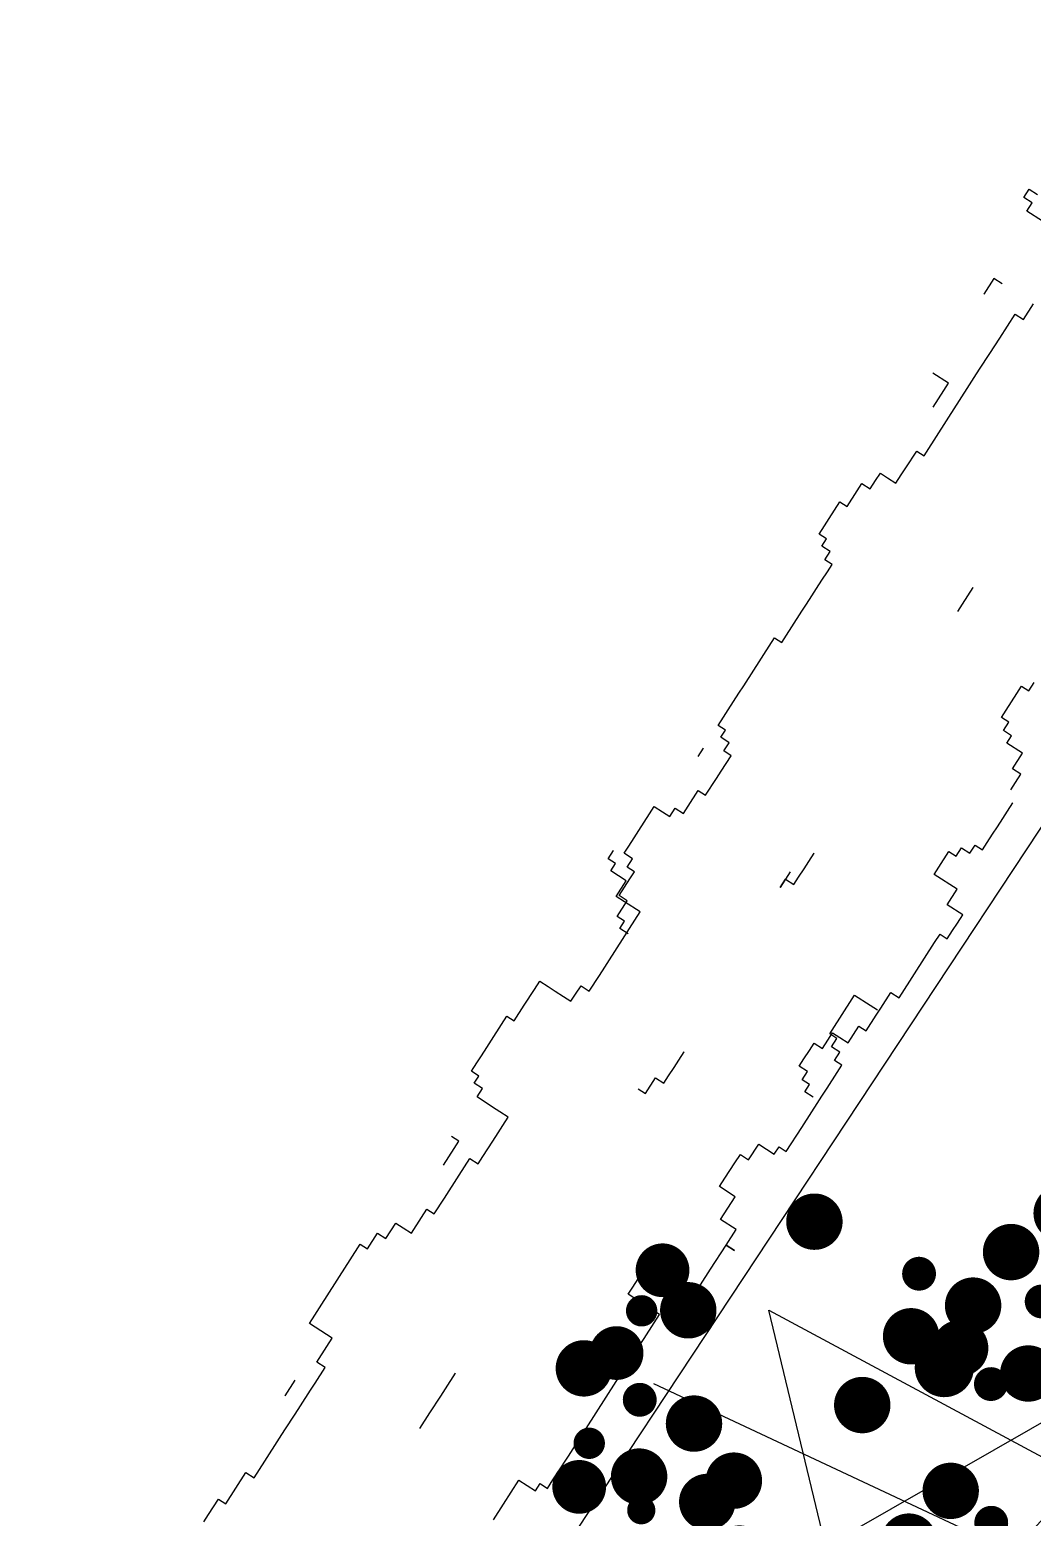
# Model space of a CAD drawing. Extents: x 302512 to 1034855, y -184136 to 410364.
# Drawn here: x 544121 to 548515, y -144773 to -138252 of the extents above; entities that cross this region are included whole.
import ezdxf

# ---------------------------------------------------------------- set-up
doc = ezdxf.new("R2010")
doc.units = 0
doc.header["$MEASUREMENT"] = 0
doc.layers.add('GREEN', color=3, linetype='Continuous')
doc.layers.add('道路线', color=161, linetype='Continuous')

# ---------------------------------------------------------------- blocks, each defined once
blk = doc.blocks.new('M_F21')
at = {"color": 3, "linetype": 'Continuous'}
for p, q in [((-932, 588.4), (-903, 588.4)), ((-932, 588.4), (-932, 588.4)), ((-932, 559.5), (-932, 588.4)), ((-903, 588.4), (-903, 559.5)), ((-903, 588.4), (-903, 588.4)), ((-3175.8, 534.1), (-3150.5, 534.1)), ((-3175.8, 534.1), (-3175.8, 534.1)), ((-3175.8, 505.2), (-3175.8, 534.1)), ((-3150.5, 534.1), (-3121.5, 534.1)), ((-3150.5, 534.1), (-3150.5, 534.1)), ((-3121.5, 534.1), (-3096.2, 534.1)), ((-3121.5, 534.1), (-3121.5, 534.1)), ((-3096.2, 534.1), (-3067.2, 534.1)), ((-3096.2, 534.1), (-3096.2, 534.1)), ((-3067.2, 534.1), (-3038.3, 534.1)), ((-3067.2, 534.1), (-3067.2, 534.1)), ((-3038.3, 534.1), (-3012.9, 534.1)), ((-3038.3, 534.1), (-3038.3, 534.1)), ((-3012.9, 534.1), (-3012.9, 505.2)), ((-3012.9, 534.1), (-3012.9, 534.1)), ((-2108.2, 534.1), (-2082.8, 534.1)), ((-2108.2, 505.2), (-2108.2, 534.1)), ((-2082.8, 559.5), (-2053.9, 559.5)), ((-2082.8, 559.5), (-2082.8, 559.5)), ((-2082.8, 534.1), (-2082.8, 559.5)), ((-2082.8, 534.1), (-2082.8, 534.1)), ((-2053.9, 559.5), (-2028.6, 559.5)), ((-2053.9, 559.5), (-2053.9, 559.5)), ((-2028.6, 559.5), (-1999.6, 559.5)), ((-2028.6, 559.5), (-2028.6, 559.5)), ((-1999.6, 559.5), (-1970.7, 559.5)), ((-1999.6, 559.5), (-1999.6, 559.5)), ((-1970.7, 559.5), (-1970.7, 534.1)), ((-1970.7, 534.1), (-1916.4, 534.1)), ((-1916.4, 534.1), (-1891, 534.1)), ((-1916.4, 534.1), (-1916.4, 534.1)), ((-1891, 534.1), (-1891, 505.2)), ((-1891, 534.1), (-1891, 534.1)), ((-1507.4, 534.1), (-1507.4, 534.1)), ((-1507.4, 479.9), (-1507.4, 534.1)), ((-1232.4, 534.1), (-1232.4, 534.1)), ((-1178.1, 534.1), (-1232.4, 534.1)), ((-1178.1, 534.1), (-1178.1, 534.1)), ((-1178.1, 505.2), (-1178.1, 534.1)), ((-960.9, 559.5), (-932, 559.5)), ((-960.9, 505.2), (-960.9, 559.5)), ((1887.3, 559.5), (1916.2, 559.5)), ((1887.3, 559.5), (1887.3, 559.5)), ((1887.3, 479.9), (1887.3, 559.5)), ((1916.2, 559.5), (1941.6, 559.5)), ((1916.2, 559.5), (1916.2, 559.5)), ((1941.6, 559.5), (1995.8, 559.5)), ((1941.6, 559.5), (1941.6, 559.5)), ((1995.8, 559.5), (2024.8, 559.5)), ((1995.8, 559.5), (1995.8, 559.5)), ((2024.8, 559.5), (2050.1, 559.5)), ((2024.8, 559.5), (2024.8, 559.5)), ((2050.1, 559.5), (2079.1, 559.5)), ((2050.1, 559.5), (2050.1, 559.5)), ((2079.1, 559.5), (2108, 559.5)), ((2079.1, 559.5), (2079.1, 559.5)), ((2108, 559.5), (2162.3, 559.5)), ((2108, 559.5), (2108, 559.5)), ((2162.3, 559.5), (2162.3, 534.1)), ((2162.3, 534.1), (2216.6, 534.1)), ((2216.6, 534.1), (2216.6, 505.2)), ((2216.6, 534.1), (2216.6, 534.1)), ((2737.8, 534.1), (2763.1, 534.1)), ((2737.8, 534.1), (2737.8, 534.1)), ((2737.8, 505.2), (2737.8, 534.1)), ((2763.1, 559.5), (2792, 559.5)), ((2763.1, 534.1), (2763.1, 559.5)), ((2792, 559.5), (2817.4, 559.5)), ((2792, 559.5), (2792, 559.5)), ((2817.4, 559.5), (2846.3, 559.5)), ((2817.4, 559.5), (2817.4, 559.5)), ((2846.3, 559.5), (2871.7, 559.5)), ((2846.3, 559.5), (2846.3, 559.5)), ((2871.7, 559.5), (2926, 559.5)), ((2871.7, 559.5), (2871.7, 559.5)), ((2926, 559.5), (2954.9, 559.5)), ((2926, 559.5), (2926, 559.5)), ((2954.9, 559.5), (2954.9, 534.1)), ((2954.9, 534.1), (3009.2, 534.1)), ((3009.2, 534.1), (3063.5, 534.1)), ((3009.2, 534.1), (3009.2, 534.1)), ((3063.5, 534.1), (3092.4, 534.1)), ((3063.5, 534.1), (3063.5, 534.1)), ((3092.4, 534.1), (3092.4, 505.2)), ((3092.4, 534.1), (3092.4, 534.1)), ((3476, 534.1), (3501.4, 534.1)), ((3476, 534.1), (3476, 534.1)), ((3476, 479.9), (3476, 534.1)), ((3501.4, 559.5), (3530.3, 559.5)), ((3501.4, 534.1), (3501.4, 559.5)), ((3530.3, 559.5), (3530.3, 559.5)), ((-3288, 479.9), (-3259, 479.9)), ((-3288, 479.9), (-3288, 479.9)), ((-3288, 451), (-3288, 479.9)), ((-3259, 479.9), (-3230.1, 479.9)), ((-3259, 479.9), (-3259, 479.9)), ((-3230.1, 479.9), (-3204.8, 479.9)), ((-3230.1, 479.9), (-3230.1, 479.9)), ((-3204.8, 505.2), (-3175.8, 505.2)), ((-3204.8, 479.9), (-3204.8, 505.2)), ((-3175.8, 505.2), (-3175.8, 505.2)), ((-3012.9, 505.2), (-3012.9, 479.9)), ((-3012.9, 505.2), (-3012.9, 505.2)), ((-3012.9, 479.9), (-2984, 479.9)), ((-3012.9, 479.9), (-3012.9, 479.9)), ((-2984, 479.9), (-2984, 451)), ((-2821.1, 505.2), (-2792.2, 505.2)), ((-2792.2, 505.2), (-2792.2, 505.2)), ((-2737.9, 479.9), (-2712.6, 479.9)), ((-2737.9, 451), (-2737.9, 479.9)), ((-2712.6, 505.2), (-2683.6, 505.2)), ((-2712.6, 505.2), (-2712.6, 505.2)), ((-2712.6, 479.9), (-2712.6, 505.2)), ((-2683.6, 505.2), (-2658.3, 505.2)), ((-2683.6, 505.2), (-2683.6, 505.2)), ((-2658.3, 505.2), (-2629.3, 505.2)), ((-2658.3, 505.2), (-2658.3, 505.2)), ((-2629.3, 505.2), (-2600.4, 505.2)), ((-2629.3, 505.2), (-2629.3, 505.2)), ((-2600.4, 505.2), (-2575, 505.2)), ((-2600.4, 505.2), (-2600.4, 505.2)), ((-2575, 505.2), (-2520.8, 505.2)), ((-2575, 505.2), (-2575, 505.2)), ((-2520.8, 505.2), (-2491.8, 505.2)), ((-2520.8, 505.2), (-2520.8, 505.2)), ((-2491.8, 505.2), (-2466.5, 505.2)), ((-2491.8, 505.2), (-2491.8, 505.2)), ((-2466.5, 505.2), (-2437.5, 505.2)), ((-2466.5, 505.2), (-2466.5, 505.2)), ((-2437.5, 505.2), (-2408.6, 505.2)), ((-2437.5, 505.2), (-2437.5, 505.2)), ((-2408.6, 505.2), (-2408.6, 479.9)), ((-2408.6, 479.9), (-2383.2, 479.9)), ((-2383.2, 479.9), (-2354.3, 479.9)), ((-2383.2, 479.9), (-2383.2, 479.9)), ((-2354.3, 479.9), (-2300, 479.9)), ((-2354.3, 479.9), (-2354.3, 479.9)), ((-2300, 479.9), (-2274.7, 479.9)), ((-2300, 479.9), (-2300, 479.9)), ((-2274.7, 479.9), (-2245.7, 479.9)), ((-2274.7, 479.9), (-2274.7, 479.9)), ((-2245.7, 479.9), (-2220.4, 479.9)), ((-2245.7, 479.9), (-2245.7, 479.9)), ((-2220.4, 479.9), (-2191.4, 479.9)), ((-2220.4, 479.9), (-2220.4, 479.9)), ((-2191.4, 479.9), (-2162.5, 479.9)), ((-2191.4, 479.9), (-2191.4, 479.9)), ((-2162.5, 479.9), (-2137.1, 479.9)), ((-2162.5, 479.9), (-2162.5, 479.9)), ((-2137.1, 505.2), (-2108.2, 505.2)), ((-2137.1, 479.9), (-2137.1, 505.2)), ((-1891, 505.2), (-1862.1, 505.2)), ((-1891, 505.2), (-1891, 505.2)), ((-1862.1, 505.2), (-1836.7, 505.2)), ((-1862.1, 505.2), (-1862.1, 505.2)), ((-1836.7, 505.2), (-1836.7, 479.9)), ((-1836.7, 505.2), (-1836.7, 505.2)), ((-1836.7, 479.9), (-1836.7, 451)), ((-1836.7, 479.9), (-1836.7, 479.9)), ((-1590.6, 479.9), (-1561.7, 479.9)), ((-1561.7, 479.9), (-1532.7, 479.9)), ((-1561.7, 479.9), (-1561.7, 479.9)), ((-1532.7, 479.9), (-1507.4, 479.9)), ((-1532.7, 479.9), (-1532.7, 479.9)), ((-1507.4, 479.9), (-1507.4, 479.9)), ((1232.2, 505.2), (1257.6, 505.2)), ((1257.6, 505.2), (1311.8, 505.2)), ((1257.6, 505.2), (1257.6, 505.2)), ((1311.8, 505.2), (1311.8, 479.9)), ((1311.8, 479.9), (1366.1, 479.9)), ((1366.1, 479.9), (1420.4, 479.9)), ((1366.1, 479.9), (1366.1, 479.9)), ((1420.4, 479.9), (1420.4, 451)), ((1670.1, 505.2), (1670.1, 505.2)), ((1724.4, 505.2), (1670.1, 505.2)), ((1804, 479.9), (1858.3, 479.9)), ((1804, 479.9), (1804, 479.9)), ((1804, 451), (1804, 479.9)), ((1858.3, 479.9), (1887.3, 479.9)), ((1858.3, 479.9), (1858.3, 479.9)), ((2216.6, 505.2), (2270.9, 505.2)), ((2270.9, 505.2), (2270.9, 479.9)), ((2270.9, 505.2), (2270.9, 505.2)), ((2270.9, 479.9), (2270.9, 451)), ((2270.9, 479.9), (2270.9, 479.9)), ((2488, 479.9), (2517, 479.9)), ((2517, 479.9), (2545.9, 479.9)), ((2517, 479.9), (2517, 479.9)), ((2545.9, 479.9), (2571.3, 479.9)), ((2545.9, 479.9), (2545.9, 479.9)), ((2571.3, 505.2), (2571.3, 505.2)), ((2571.3, 479.9), (2571.3, 505.2)), ((2571.3, 479.9), (2571.3, 479.9)), ((2708.8, 505.2), (2737.8, 505.2)), ((2708.8, 451), (2708.8, 505.2)), ((3092.4, 505.2), (3092.4, 479.9)), ((3092.4, 505.2), (3092.4, 505.2)), ((3092.4, 479.9), (3092.4, 451)), ((3092.4, 479.9), (3092.4, 479.9)), ((3421.8, 479.9), (3476, 479.9)), ((3421.8, 451), (3421.8, 479.9)), ((-3342.3, 451), (-3288, 451)), ((-3342.3, 451), (-3342.3, 451)), ((-3342.3, 425.6), (-3342.3, 451)), ((-3288, 451), (-3288, 451)), ((-2984, 451), (-2958.7, 451)), ((-2958.7, 451), (-2904.4, 451)), ((-2958.7, 451), (-2958.7, 451)), ((-2904.4, 451), (-2904.4, 425.6)), ((-2766.8, 451), (-2737.9, 451)), ((-2766.8, 451), (-2766.8, 451)), ((-2766.8, 425.6), (-2766.8, 451)), ((-2737.9, 451), (-2737.9, 451)), ((-1836.7, 451), (-1807.8, 451)), ((-1836.7, 451), (-1836.7, 451)), ((-1807.8, 451), (-1782.5, 451)), ((-1807.8, 451), (-1807.8, 451)), ((-1782.5, 451), (-1724.6, 451)), ((-1782.5, 451), (-1782.5, 451)), ((-1724.6, 451), (-1724.6, 425.6)), ((1420.4, 451), (1478.3, 451)), ((1478.3, 451), (1557.9, 451)), ((1478.3, 451), (1478.3, 451)), ((1557.9, 451), (1586.9, 451)), ((1557.9, 451), (1557.9, 451)), ((1586.9, 451), (1641.2, 451)), ((1586.9, 451), (1586.9, 451)), ((1641.2, 451), (1670.1, 451)), ((1641.2, 451), (1641.2, 451)), ((1670.1, 451), (1724.4, 451)), ((1670.1, 451), (1670.1, 451)), ((1724.4, 451), (1749.8, 451)), ((1724.4, 451), (1724.4, 451)), ((1749.8, 451), (1804, 451)), ((1749.8, 451), (1749.8, 451)), ((1804, 451), (1804, 451)), ((2270.9, 451), (2325.2, 451)), ((2270.9, 451), (2270.9, 451)), ((2325.2, 451), (2354.1, 451)), ((2325.2, 451), (2325.2, 451)), ((2354.1, 451), (2354.1, 425.6)), ((2708.8, 451), (2708.8, 451)), ((2708.8, 425.6), (2708.8, 451)), ((3092.4, 451), (3092.4, 425.6)), ((3092.4, 451), (3092.4, 451)), ((3421.8, 451), (3421.8, 451)), ((3421.8, 396.7), (3421.8, 451)), ((-3367.6, 425.6), (-3342.3, 425.6)), ((-3367.6, 396.7), (-3367.6, 425.6)), ((-2904.4, 425.6), (-2846.5, 425.6)), ((-2846.5, 425.6), (-2821.1, 425.6)), ((-2846.5, 425.6), (-2846.5, 425.6)), ((-2821.1, 425.6), (-2766.8, 425.6)), ((-2821.1, 425.6), (-2821.1, 425.6)), ((-2766.8, 425.6), (-2766.8, 425.6)), ((-1724.6, 425.6), (-1699.2, 425.6)), ((-1699.2, 425.6), (-1670.3, 425.6)), ((-1699.2, 425.6), (-1699.2, 425.6)), ((-1670.3, 425.6), (-1644.9, 425.6)), ((-1670.3, 425.6), (-1670.3, 425.6)), ((-1644.9, 425.6), (-1616, 425.6)), ((-1644.9, 425.6), (-1644.9, 425.6)), ((-1616, 425.6), (-1590.6, 425.6)), ((-1616, 425.6), (-1616, 425.6)), ((-1590.6, 425.6), (-1532.7, 425.6)), ((-1590.6, 425.6), (-1590.6, 425.6)), ((-1532.7, 425.6), (-1478.5, 425.6)), ((-1532.7, 425.6), (-1532.7, 425.6)), ((-1478.5, 425.6), (-1453.1, 425.6)), ((-1478.5, 425.6), (-1478.5, 425.6)), ((-1453.1, 425.6), (-1424.2, 425.6)), ((-1453.1, 425.6), (-1453.1, 425.6)), ((-1424.2, 425.6), (-1369.9, 425.6)), ((-1424.2, 425.6), (-1424.2, 425.6)), ((-1369.9, 425.6), (-1315.6, 425.6)), ((-1369.9, 425.6), (-1369.9, 425.6)), ((-1315.6, 425.6), (-1232.4, 425.6)), ((-1315.6, 425.6), (-1315.6, 425.6)), ((-1232.4, 425.6), (-1232.4, 396.7)), ((-1232.4, 396.7), (-1178.1, 396.7)), ((2354.1, 425.6), (2408.4, 425.6)), ((2408.4, 425.6), (2488, 425.6)), ((2408.4, 425.6), (2408.4, 425.6)), ((2488, 425.6), (2545.9, 425.6)), ((2488, 425.6), (2488, 425.6)), ((2545.9, 425.6), (2545.9, 396.7)), ((2545.9, 396.7), (2571.3, 396.7)), ((2571.3, 396.7), (2625.6, 396.7)), ((2571.3, 396.7), (2571.3, 396.7)), ((2625.6, 396.7), (2654.5, 396.7)), ((2625.6, 396.7), (2625.6, 396.7)), ((2654.5, 396.7), (2679.9, 396.7)), ((2654.5, 396.7), (2654.5, 396.7)), ((2679.9, 396.7), (2708.8, 396.7)), ((2679.9, 396.7), (2679.9, 396.7)), ((2708.8, 425.6), (2708.8, 425.6)), ((2708.8, 396.7), (2708.8, 425.6)), ((2708.8, 396.7), (2708.8, 396.7)), ((3092.4, 425.6), (3117.8, 425.6)), ((3092.4, 425.6), (3092.4, 425.6)), ((3117.8, 425.6), (3146.7, 425.6)), ((3117.8, 425.6), (3117.8, 425.6)), ((3146.7, 425.6), (3146.7, 396.7)), ((3146.7, 396.7), (3201, 396.7)), ((3201, 396.7), (3230, 396.7)), ((3201, 396.7), (3201, 396.7)), ((3230, 396.7), (3255.3, 396.7)), ((3230, 396.7), (3230, 396.7)), ((3255.3, 396.7), (3284.2, 396.7)), ((3255.3, 396.7), (3255.3, 396.7)), ((3284.2, 396.7), (3338.5, 396.7)), ((3284.2, 396.7), (3284.2, 396.7)), ((3338.5, 396.7), (3363.9, 396.7)), ((3338.5, 396.7), (3338.5, 396.7)), ((3363.9, 396.7), (3392.8, 396.7)), ((3363.9, 396.7), (3363.9, 396.7)), ((3392.8, 396.7), (3421.8, 396.7)), ((3392.8, 396.7), (3392.8, 396.7)), ((3421.8, 396.7), (3421.8, 396.7)), ((-3012.9, 96.5), (-2984, 96.5)), ((-3012.9, 96.5), (-3012.9, 96.5)), ((-2958.7, 96.5), (-3012.9, 96.5)), ((-2984, 96.5), (-2984, 67.6)), ((-2053.9, 96.5), (-2028.6, 96.5)), ((-2028.6, 96.5), (-1999.6, 96.5)), ((-2028.6, 96.5), (-2028.6, 96.5)), ((-1999.6, 96.5), (-1970.7, 96.5)), ((-1999.6, 96.5), (-1999.6, 96.5)), ((-1970.7, 96.5), (-1970.7, 96.5)), ((1804, 121.8), (1858.3, 121.8)), ((1858.3, 121.8), (1916.2, 121.8)), ((1858.3, 121.8), (1858.3, 121.8)), ((1916.2, 121.8), (1941.6, 121.8)), ((1916.2, 121.8), (1916.2, 121.8)), ((1941.6, 121.8), (1995.8, 121.8)), ((1941.6, 121.8), (1941.6, 121.8)), ((1995.8, 121.8), (1995.8, 121.8)), ((2983.9, 121.8), (2983.9, 96.5)), ((2983.9, 96.5), (3038.1, 96.5)), ((2983.9, 96.5), (2983.9, 96.5)), ((3038.1, 96.5), (3038.1, 67.6)), ((-2984, 67.6), (-2958.7, 67.6)), ((-2958.7, 67.6), (-2929.7, 67.6)), ((-2958.7, 67.6), (-2958.7, 67.6)), ((-2929.7, 67.6), (-2904.4, 67.6)), ((-2929.7, 67.6), (-2929.7, 67.6)), ((-2904.4, 67.6), (-2875.4, 67.6)), ((-2904.4, 67.6), (-2904.4, 67.6)), ((-2875.4, 67.6), (-2875.4, 67.6)), ((3038.1, 67.6), (3063.5, 67.6)), ((3063.5, 67.6), (3092.4, 67.6)), ((3063.5, 67.6), (3063.5, 67.6)), ((3092.4, 67.6), (3117.8, 67.6)), ((3092.4, 67.6), (3092.4, 67.6)), ((3117.8, 67.6), (3146.7, 67.6)), ((3117.8, 67.6), (3117.8, 67.6)), ((3146.7, 67.6), (3146.7, 67.6)), ((-2274.7, -203.7), (-2245.7, -203.7)), ((-2274.7, -203.7), (-2274.7, -203.7)), ((-2274.7, -232.6), (-2274.7, -203.7)), ((-2245.7, -178.3), (-2220.4, -178.3)), ((-2245.7, -178.3), (-2245.7, -178.3)), ((-2245.7, -203.7), (-2245.7, -178.3)), ((-2245.7, -203.7), (-2245.7, -203.7)), ((-2220.4, -178.3), (-2191.4, -178.3)), ((-2220.4, -178.3), (-2220.4, -178.3)), ((-2191.4, -178.3), (-2162.5, -178.3)), ((-2191.4, -178.3), (-2191.4, -178.3)), ((-2162.5, -178.3), (-2137.1, -178.3)), ((-2162.5, -178.3), (-2162.5, -178.3)), ((-2137.1, -178.3), (-2137.1, -203.7)), ((-2137.1, -203.7), (-2108.2, -203.7)), ((1695.5, -203.7), (1749.8, -203.7)), ((1749.8, -203.7), (1833, -203.7)), ((1749.8, -203.7), (1749.8, -203.7)), ((1833, -203.7), (1833, -261.5)), ((2462.7, -178.3), (2488, -178.3)), ((2462.7, -178.3), (2462.7, -178.3)), ((2462.7, -232.6), (2462.7, -178.3)), ((2488, -178.3), (2545.9, -178.3)), ((2488, -178.3), (2488, -178.3)), ((2545.9, -178.3), (2571.3, -178.3)), ((2545.9, -178.3), (2545.9, -178.3)), ((2571.3, -178.3), (2571.3, -232.6)), ((-3421.9, -232.6), (-3396.6, -232.6)), ((-3421.9, -261.5), (-3421.9, -232.6)), ((-3396.6, -232.6), (-3367.6, -232.6)), ((-3396.6, -232.6), (-3396.6, -232.6)), ((-3367.6, -232.6), (-3342.3, -232.6)), ((-3367.6, -232.6), (-3367.6, -232.6)), ((-3342.3, -232.6), (-3342.3, -261.5)), ((-3342.3, -232.6), (-3342.3, -232.6)), ((-2300, -232.6), (-2274.7, -232.6)), ((-2300, -286.8), (-2300, -232.6)), ((2462.7, -232.6), (2462.7, -232.6)), ((2462.7, -286.8), (2462.7, -232.6)), ((2571.3, -232.6), (2571.3, -261.5)), ((2571.3, -232.6), (2571.3, -232.6)), ((2871.7, -232.6), (2900.6, -232.6)), ((2871.7, -286.8), (2871.7, -232.6)), ((2900.6, -232.6), (2954.9, -232.6)), ((2900.6, -232.6), (2900.6, -232.6)), ((2954.9, -232.6), (2983.9, -232.6)), ((2954.9, -232.6), (2954.9, -232.6)), ((2983.9, -232.6), (2983.9, -261.5)), ((-3476.2, -286.8), (-3450.9, -286.8)), ((-3476.2, -286.8), (-3476.2, -286.8)), ((-3476.2, -315.8), (-3476.2, -286.8)), ((-3450.9, -261.5), (-3421.9, -261.5)), ((-3450.9, -286.8), (-3450.9, -261.5)), ((-3342.3, -261.5), (-3313.3, -261.5)), ((-3342.3, -261.5), (-3342.3, -261.5)), ((-3313.3, -261.5), (-3288, -261.5)), ((-3313.3, -261.5), (-3313.3, -261.5)), ((-3288, -261.5), (-3288, -286.8)), ((-3288, -261.5), (-3288, -261.5)), ((-3288, -286.8), (-3288, -315.8)), ((-3288, -286.8), (-3288, -286.8)), ((-2737.9, -261.5), (-2712.6, -261.5)), ((-2737.9, -261.5), (-2737.9, -261.5)), ((-2737.9, -341.1), (-2737.9, -261.5)), ((-2712.6, -261.5), (-2658.3, -261.5)), ((-2712.6, -261.5), (-2712.6, -261.5)), ((-2658.3, -261.5), (-2658.3, -286.8)), ((-2658.3, -261.5), (-2658.3, -261.5)), ((-2658.3, -286.8), (-2629.3, -286.8)), ((-2658.3, -286.8), (-2658.3, -286.8)), ((-2629.3, -286.8), (-2629.3, -315.8)), ((-2354.3, -286.8), (-2300, -286.8)), ((-2354.3, -315.8), (-2354.3, -286.8)), ((1833, -261.5), (1858.3, -261.5)), ((1858.3, -261.5), (1858.3, -286.8)), ((1858.3, -286.8), (1887.3, -286.8)), ((1858.3, -286.8), (1858.3, -286.8)), ((1887.3, -286.8), (1916.2, -286.8)), ((1887.3, -286.8), (1887.3, -286.8)), ((1916.2, -286.8), (1970.5, -286.8)), ((1916.2, -286.8), (1916.2, -286.8)), ((1970.5, -286.8), (1995.8, -286.8)), ((1970.5, -286.8), (1970.5, -286.8)), ((1995.8, -286.8), (2050.1, -286.8)), ((1995.8, -286.8), (1995.8, -286.8)), ((2050.1, -286.8), (2108, -286.8)), ((2050.1, -286.8), (2050.1, -286.8)), ((2108, -286.8), (2187.7, -286.8)), ((2108, -286.8), (2108, -286.8)), ((2187.7, -286.8), (2216.6, -286.8)), ((2187.7, -286.8), (2187.7, -286.8)), ((2216.6, -286.8), (2296.2, -286.8)), ((2216.6, -286.8), (2216.6, -286.8)), ((2296.2, -286.8), (2379.5, -286.8)), ((2296.2, -286.8), (2296.2, -286.8)), ((2379.5, -286.8), (2433.8, -286.8)), ((2379.5, -286.8), (2379.5, -286.8)), ((2433.8, -286.8), (2462.7, -286.8)), ((2433.8, -286.8), (2433.8, -286.8)), ((2462.7, -286.8), (2462.7, -286.8)), ((2517, -286.8), (2517, -315.8)), ((2571.3, -286.8), (2517, -286.8)), ((2571.3, -261.5), (2571.3, -286.8)), ((2571.3, -261.5), (2571.3, -261.5)), ((2571.3, -286.8), (2571.3, -286.8)), ((2792, -286.8), (2871.7, -286.8)), ((2792, -341.1), (2792, -286.8)), ((2983.9, -261.5), (3038.1, -261.5)), ((3038.1, -261.5), (3038.1, -315.8)), ((3392.8, -286.8), (3421.8, -286.8)), ((3392.8, -315.8), (3392.8, -286.8)), ((3421.8, -261.5), (3447.1, -261.5)), ((3421.8, -261.5), (3421.8, -261.5)), ((3421.8, -286.8), (3421.8, -261.5)), ((3421.8, -286.8), (3421.8, -286.8)), ((3447.1, -261.5), (3476, -261.5)), ((3447.1, -261.5), (3447.1, -261.5)), ((3476, -261.5), (3501.4, -261.5)), ((3476, -261.5), (3476, -261.5)), ((3501.4, -261.5), (3530.3, -261.5)), ((3501.4, -261.5), (3501.4, -261.5)), ((3530.3, -261.5), (3555.7, -261.5)), ((3530.3, -261.5), (3530.3, -261.5)), ((3555.7, -261.5), (3555.7, -315.8)), ((-3288, -315.8), (-3259, -315.8)), ((-3288, -315.8), (-3288, -315.8)), ((-3259, -315.8), (-3230.1, -315.8)), ((-3259, -315.8), (-3259, -315.8)), ((-3230.1, -315.8), (-3230.1, -341.1)), ((-3230.1, -341.1), (-3175.8, -341.1)), ((-3175.8, -341.1), (-3150.5, -341.1)), ((-3175.8, -341.1), (-3175.8, -341.1)), ((-3150.5, -341.1), (-3096.2, -341.1)), ((-3150.5, -341.1), (-3150.5, -341.1)), ((-3096.2, -341.1), (-3096.2, -370)), ((-2792.2, -341.1), (-2737.9, -341.1)), ((-2792.2, -395.3), (-2792.2, -341.1)), ((-2629.3, -315.8), (-2600.4, -315.8)), ((-2600.4, -315.8), (-2600.4, -341.1)), ((-2600.4, -341.1), (-2575, -341.1)), ((-2575, -341.1), (-2546.1, -341.1)), ((-2575, -341.1), (-2575, -341.1)), ((-2546.1, -341.1), (-2520.8, -341.1)), ((-2546.1, -341.1), (-2546.1, -341.1)), ((-2520.8, -341.1), (-2491.8, -341.1)), ((-2520.8, -341.1), (-2520.8, -341.1)), ((-2491.8, -341.1), (-2466.5, -341.1)), ((-2491.8, -341.1), (-2491.8, -341.1)), ((-2466.5, -341.1), (-2437.5, -341.1)), ((-2466.5, -341.1), (-2466.5, -341.1)), ((-2437.5, -341.1), (-2437.5, -341.1)), ((-2408.6, -315.8), (-2383.2, -315.8)), ((-2383.2, -315.8), (-2354.3, -315.8)), ((-2383.2, -315.8), (-2383.2, -315.8)), ((-2354.3, -315.8), (-2354.3, -315.8)), ((2517, -315.8), (2545.9, -315.8)), ((2545.9, -315.8), (2545.9, -341.1)), ((2545.9, -341.1), (2654.5, -341.1)), ((2654.5, -341.1), (2737.8, -341.1)), ((2654.5, -341.1), (2654.5, -341.1)), ((2737.8, -341.1), (2792, -341.1)), ((2737.8, -370), (2737.8, -341.1)), ((2737.8, -341.1), (2737.8, -370)), ((3038.1, -315.8), (3063.5, -315.8)), ((3063.5, -315.8), (3063.5, -341.1)), ((3063.5, -341.1), (3146.7, -341.1)), ((3146.7, -341.1), (3201, -341.1)), ((3146.7, -341.1), (3146.7, -341.1)), ((3201, -341.1), (3230, -341.1)), ((3201, -341.1), (3201, -341.1)), ((3230, -341.1), (3255.3, -341.1)), ((3230, -341.1), (3230, -341.1)), ((3255.3, -341.1), (3284.2, -341.1)), ((3255.3, -341.1), (3255.3, -341.1)), ((3284.2, -341.1), (3338.5, -341.1)), ((3284.2, -341.1), (3284.2, -341.1)), ((3338.5, -341.1), (3363.9, -341.1)), ((3338.5, -341.1), (3338.5, -341.1)), ((3363.9, -315.8), (3392.8, -315.8)), ((3363.9, -341.1), (3363.9, -315.8)), ((3555.7, -315.8), (3555.7, -341.1)), ((3555.7, -315.8), (3555.7, -315.8)), ((3555.7, -341.1), (3555.7, -341.1)), ((-3096.2, -370), (-3038.3, -370)), ((-3038.3, -370), (-3012.9, -370)), ((-3038.3, -370), (-3038.3, -370)), ((-3012.9, -370), (-2958.7, -370)), ((-3012.9, -370), (-3012.9, -370)), ((-2958.7, -370), (-2904.4, -370)), ((-2958.7, -370), (-2958.7, -370)), ((-2904.4, -370), (-2875.4, -370)), ((-2904.4, -370), (-2904.4, -370)), ((-2875.4, -370), (-2875.4, -395.3)), ((-2875.4, -395.3), (-2846.5, -395.3)), ((-2846.5, -395.3), (-2821.1, -395.3)), ((-2846.5, -395.3), (-2846.5, -395.3)), ((-2821.1, -395.3), (-2792.2, -395.3)), ((-2821.1, -395.3), (-2821.1, -395.3)), ((-2792.2, -395.3), (-2792.2, -395.3))]:
    blk.add_line(p, q, dxfattribs=at)
at = {"width": 0.8, "flags": 9}
for tag in ['XSIZE', 'YSIZE']:
    blk.add_attdef(tag, (0, 0), '', height=0.5, dxfattribs=at)
blk = doc.blocks.new('Plant22')
for p, q in [((-254.2, 2084.9), (138.2, -84.6)), ((-1849.7, -842.6), (452, 1797.4)), ((452, 1797.4), (949, -2201.7)), ((-1745, 1379.2), (138.2, -58.4)), ((2099.8, -398.2), (-1745, 1379.2)), ((138.2, -58.4), (-1849.7, -842.6)), ((112, -58.4), (-725, -1966.5)), ((949, -2201.7), (112, -58.4)), ((138.2, -84.6), (2099.8, -398.2))]:
    blk.add_line(p, q)
for points in [[(-489.8, 2450.8, 157.4, 157.4, 1), (-332.4, 2450.8, 157.4, 157.4, 1)], [(-310.8, 2351.4, 150, 150, 1), (-160.8, 2351.4, 150, 150, 1)], [(214.5, 2409.7, 150, 150, 1), (364.5, 2409.7, 150, 150, 1)], [(-6.3, 2373.7, 87.5, 87.5, 1), (81.2, 2373.7, 87.5, 87.5, 1)], [(-778.4, 2184.2, 87.5, 87.5, 1), (-690.9, 2184.2, 87.5, 87.5, 1)], [(111.8, 2163.3, 157.4, 157.4, 1), (269.2, 2163.3, 157.4, 157.4, 1)], [(-1040.4, 2088.9, 150, 150, 1), (-890.4, 2088.9, 150, 150, 1)], [(-420.8, 2094.9, 94.5, 94.5, 1), (-326.3, 2094.9, 94.5, 94.5, 1)], [(-1390.6, 1943.1, 150, 150, 1), (-1240.6, 1943.1, 150, 150, 1)], [(-803.7, 1849.7, 157.4, 157.4, 1), (-646.3, 1849.7, 157.4, 157.4, 1)], [(922.6, 1875.8, 157.4, 157.4, 1), (1080, 1875.8, 157.4, 157.4, 1)], [(-1770.9, 1897, 94.5, 94.5, 1), (-1676.4, 1897, 94.5, 94.5, 1)], [(-385.2, 1771.2, 157.4, 157.4, 1), (-227.8, 1771.2, 157.4, 157.4, 1)], [(-1653.2, 1739, 150, 150, 1), (-1503.2, 1739, 150, 150, 1)], [(-910.6, 1731.1, 78.7, 78.7, 1), (-831.9, 1731.1, 78.7, 78.7, 1)], [(-699.1, 1457.6, 157.4, 157.4, 1), (-541.6, 1457.6, 157.4, 157.4, 1)], [(-1143.7, 1379.2, 157.4, 157.4, 1), (-986.3, 1379.2, 157.4, 157.4, 1)], [(-516, 1405.3, 157.4, 157.4, 1), (-358.6, 1405.3, 157.4, 157.4, 1)], [(-2061.7, 1301.5, 150, 150, 1), (-1911.7, 1301.5, 150, 150, 1)], [(-1410.8, 1357.4, 94.5, 94.5, 1), (-1316.4, 1357.4, 94.5, 94.5, 1)], [(2432.3, 1184.9, 150, 150, 1), (2582.3, 1184.9, 150, 150, 1)], [(-829.8, 1143.9, 157.4, 157.4, 1), (-672.4, 1143.9, 157.4, 157.4, 1)], [(1055.3, 1231.5, 94.5, 94.5, 1), (1149.7, 1231.5, 94.5, 94.5, 1)], [(-1274.5, 1013.2, 157.4, 157.4, 1), (-1117.1, 1013.2, 157.4, 157.4, 1)], [(242.5, 1065.5, 157.4, 157.4, 1), (400, 1065.5, 157.4, 157.4, 1)], [(713.3, 1065.5, 157.4, 157.4, 1), (870.8, 1065.5, 157.4, 157.4, 1)], [(-2266, 1009.9, 150, 150, 1), (-2116, 1009.9, 150, 150, 1)], [(-2024.5, 1033.7, 87.5, 87.5, 1), (-1937, 1033.7, 87.5, 87.5, 1)], [(1053.4, 882.5, 157.4, 157.4, 1), (1210.8, 882.5, 157.4, 157.4, 1)], [(1419.5, 882.5, 157.4, 157.4, 1), (1577, 882.5, 157.4, 157.4, 1)], [(2519.8, 864.1, 150, 150, 1), (2669.8, 864.1, 150, 150, 1)], [(674.3, 813.1, 165, 165, 1), (839.3, 813.1, 165, 165, 1)], [(818, 804.1, 157.4, 157.4, 1), (975.4, 804.1, 157.4, 157.4, 1)], [(1759.6, 778, 157.4, 157.4, 1), (1917, 778, 157.4, 157.4, 1)], [(2279.4, 889.7, 94.5, 94.5, 1), (2373.8, 889.7, 94.5, 94.5, 1)], [(1325.3, 583.9, 94.5, 94.5, 1), (1419.8, 583.9, 94.5, 94.5, 1)], [(785.3, 548, 94.5, 94.5, 1), (879.7, 548, 94.5, 94.5, 1)], [(2077.5, 579.9, 78.7, 78.7, 1), (2156.2, 579.9, 78.7, 78.7, 1)], [(2178.1, 438.2, 157.4, 157.4, 1), (2335.5, 438.2, 157.4, 157.4, 1)], [(-1405.3, 412.1, 157.4, 157.4, 1), (-1247.8, 412.1, 157.4, 157.4, 1)], [(-228.3, 412.1, 157.4, 157.4, 1), (-70.8, 412.1, 157.4, 157.4, 1)], [(137.9, 385.9, 157.4, 157.4, 1), (295.3, 385.9, 157.4, 157.4, 1)], [(922.6, 412.1, 157.4, 157.4, 1), (1080, 412.1, 157.4, 157.4, 1)], [(2636.4, 291.5, 165, 165, 1), (2801.4, 291.5, 165, 165, 1)], [(-1216.6, 274.1, 78.7, 78.7, 1), (-1137.9, 274.1, 78.7, 78.7, 1)], [(-672.9, 203, 157.4, 157.4, 1), (-515.5, 203, 157.4, 157.4, 1)], [(-176, 150.7, 157.4, 157.4, 1), (-18.5, 150.7, 157.4, 157.4, 1)], [(-406.6, 130.2, 78.7, 78.7, 1), (-327.9, 130.2, 78.7, 78.7, 1)], [(155.2, 98.3, 94.5, 94.5, 1), (249.7, 98.3, 94.5, 94.5, 1)], [(1524.2, 72.3, 157.4, 157.4, 1), (1681.6, 72.3, 157.4, 157.4, 1)], [(2369.4, 98.3, 94.5, 94.5, 1), (2463.8, 98.3, 94.5, 94.5, 1)], [(65.7, -70.4, 100, 100, 1), (165.7, -70.4, 100, 100, 1)], [(-1248.3, -163, 157.4, 157.4, 1), (-1090.9, -163, 157.4, 157.4, 1)], [(844.1, -189.1, 157.4, 157.4, 1), (1001.5, -189.1, 157.4, 157.4, 1)], [(1995, -215.2, 157.4, 157.4, 1), (2152.4, -215.2, 157.4, 157.4, 1)], [(2490.6, -156.6, 150, 150, 1), (2640.6, -156.6, 150, 150, 1)], [(2485.9, -116.9, 87.5, 87.5, 1), (2573.4, -116.9, 87.5, 87.5, 1)], [(-1504.7, -247.6, 78.7, 78.7, 1), (-1425.9, -247.6, 78.7, 78.7, 1)], [(-751.4, -528.9, 157.4, 157.4, 1), (-594, -528.9, 157.4, 157.4, 1)], [(634.9, -528.9, 157.4, 157.4, 1), (792.3, -528.9, 157.4, 157.4, 1)], [(2403.1, -506.5, 150, 150, 1), (2553.1, -506.5, 150, 150, 1)], [(-387.7, -625.9, 165, 165, 1), (-222.7, -625.9, 165, 165, 1)], [(2099.6, -581.2, 157.4, 157.4, 1), (2257, -581.2, 157.4, 157.4, 1)], [(-2565.8, -769.8, 165, 165, 1), (-2400.8, -769.8, 165, 165, 1)], [(-2295.2, -885.6, 150, 150, 1), (-2145.2, -885.6, 150, 150, 1)], [(-2022.9, -783.2, 94.5, 94.5, 1), (-1928.4, -783.2, 94.5, 94.5, 1)], [(-708.8, -819.1, 94.5, 94.5, 1), (-614.4, -819.1, 94.5, 94.5, 1)], [(-2241.2, -901.9, 87.5, 87.5, 1), (-2153.7, -901.9, 87.5, 87.5, 1)], [(-332.9, -973.2, 157.4, 157.4, 1), (-175.5, -973.2, 157.4, 157.4, 1)], [(-2141.1, -1149.5, 135, 135, 1), (-2006.1, -1149.5, 135, 135, 1)], [(-676.6, -1093, 78.7, 78.7, 1), (-597.9, -1093, 78.7, 78.7, 1)], [(-2028.8, -1159.4, 78.8, 78.8, 1), (-1950, -1159.4, 78.8, 78.8, 1)], [(948.7, -1286.9, 157.4, 157.4, 1), (1106.2, -1286.9, 157.4, 157.4, 1)], [(-1068.8, -1286.8, 94.5, 94.5, 1), (-974.4, -1286.8, 94.5, 94.5, 1)], [(709.5, -1254.9, 78.7, 78.7, 1), (788.2, -1254.9, 78.7, 78.7, 1)], [(-1974.2, -1410.5, 150, 150, 1), (-1824.2, -1410.5, 150, 150, 1)], [(-594.4, -1469.9, 157.4, 157.4, 1), (-437, -1469.9, 157.4, 157.4, 1)], [(-190.6, -1326.8, 78.7, 78.7, 1), (-111.9, -1326.8, 78.7, 78.7, 1)], [(-2220.9, -1466.7, 94.5, 94.5, 1), (-2126.4, -1466.7, 94.5, 94.5, 1)], [(-1522.7, -1488.7, 78.7, 78.7, 1), (-1443.9, -1488.7, 78.7, 78.7, 1)], [(739.5, -1626.7, 157.4, 157.4, 1), (896.9, -1626.7, 157.4, 157.4, 1)], [(-1722.1, -1671.4, 120, 120, 1), (-1602.1, -1671.4, 120, 120, 1)], [(-1469.8, -1730.1, 135, 135, 1), (-1334.8, -1730.1, 135, 135, 1)], [(1527.6, -1789.6, 150, 150, 1), (1677.6, -1789.6, 150, 150, 1)], [(1235.3, -1772.5, 94.5, 94.5, 1), (1329.8, -1772.5, 94.5, 94.5, 1)], [(1265, -2052.1, 150, 150, 1), (1415, -2052.1, 150, 150, 1)], [(43.4, -2100.3, 78.7, 78.7, 1), (122.1, -2100.3, 78.7, 78.7, 1)], [(497.3, -2240.2, 94.5, 94.5, 1), (591.7, -2240.2, 94.5, 94.5, 1)], [(885.6, -2314.6, 150, 150, 1), (1035.6, -2314.6, 150, 150, 1)], [(-369.2, -2402.1, 150, 150, 1), (-219.2, -2402.1, 150, 150, 1)], [(272.8, -2431.2, 150, 150, 1), (422.8, -2431.2, 150, 150, 1)], [(-63.7, -2604.6, 165, 165, 1), (101.3, -2604.6, 165, 165, 1)]]:
    blk.add_lwpolyline(points, format="xyseb", close=True)

msp = doc.modelspace()

# ---------------------------------------------------------------- linework, layer by layer
at = {"layer": '道路线'}
msp.add_line((542249.8, -151291.1), (558246.7, -127081.3), dxfattribs=at)

# ---------------------------------------------------------------- block references
at = {"xscale": 1.5, "yscale": 1.5, "zscale": 1.5, "rotation": 57.2573810869647}
for p in [(549977.1, -138289.2), (544521.6, -146758.3)]:
    msp.add_blockref('M_F21', p, dxfattribs=at)
at = {"layer": 'GREEN', "xscale": 0.7854479999999999, "yscale": 0.7854479999999999, "zscale": 0.7854479999999999, "rotation": 54.62201243227597}
msp.add_blockref('Plant22', (548306.5, -144971.7), dxfattribs=at)

doc.saveas('drawing.dxf')
